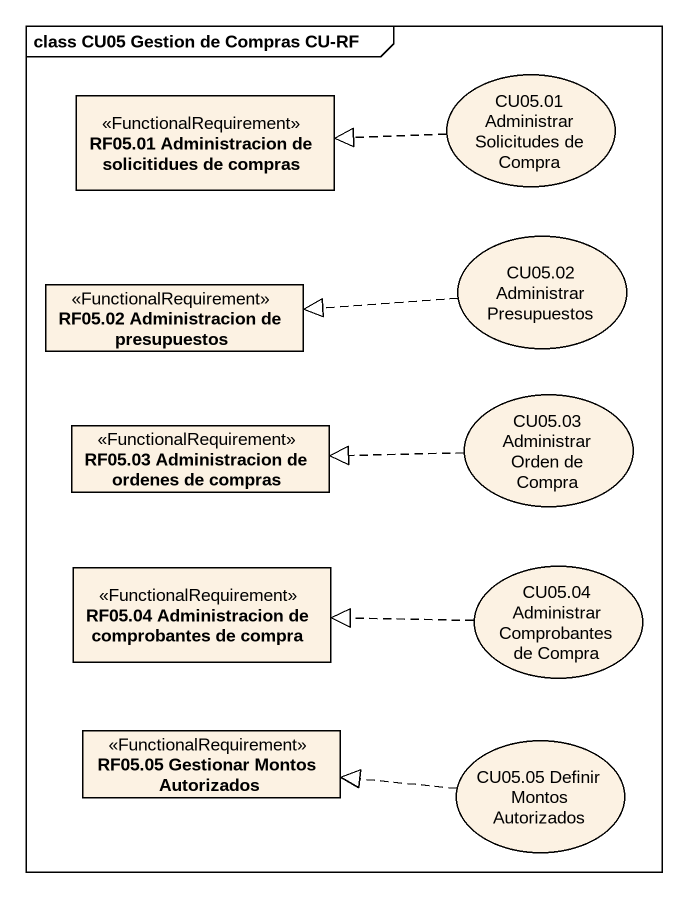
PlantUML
@startuml
mainframe class CU05 Gestion de Compras CU-RF
allowmixing
hide circle
hide empty members
class "RF05.01 Administracion de solicitidues de compras" as RF05_01_Administracion_de <<FunctionalRequirement>>
usecase "CU05.01 Administrar Solicitudes de Compra" as CU05_01_Administrar
usecase "CU05.02 Administrar Presupuestos" as CU05_02_Administrar
class "RF05.02 Administracion de presupuestos" as RF05_02_Administracion_de <<FunctionalRequirement>>
class "RF05.03 Administracion de ordenes de compras" as RF05_03_Administracion_de <<FunctionalRequirement>>
usecase "CU05.03 Administrar Orden de Compra" as CU05_03_Administrar_Orden
class "RF05.04 Administracion de comprobantes de compra" as RF05_04_Administracion_de <<FunctionalRequirement>>
usecase "CU05.04 Administrar Comprobantes de Compra" as CU05_04_Administrar
class "RF05.05 Gestionar Montos Autorizados" as RF05_05_Gestionar_Montos <<FunctionalRequirement>>
usecase "CU05.05 Definir Montos Autorizados" as CU05_05_Definir_Montos
CU05_01_Administrar .left.|> RF05_01_Administracion_de
CU05_02_Administrar .left.|> RF05_02_Administracion_de
CU05_03_Administrar_Orden .left.|> RF05_03_Administracion_de
CU05_04_Administrar .left.|> RF05_04_Administracion_de
CU05_05_Definir_Montos .left.|> RF05_05_Gestionar_Montos
@enduml
